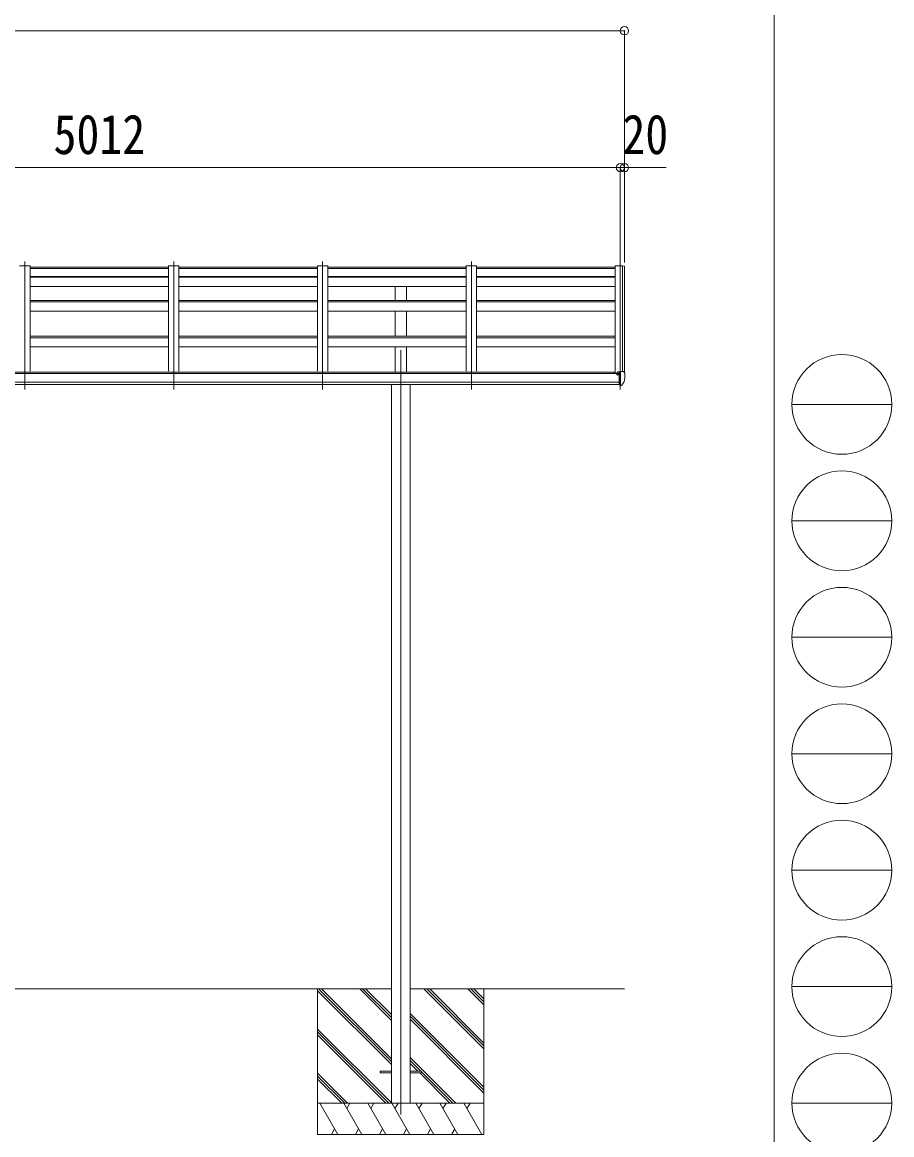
# Model space of a CAD drawing. Units: millimetres at full size, sheet at 1:40. Extents: x -11181 to 11305, y -7804 to 7716.
# Drawn here: x 7123 to 11305, y -4956 to 394 of the extents above; entities that cross this region are included whole.
import ezdxf
from ezdxf.enums import TextEntityAlignment as Align

# ---------------------------------------------------------------- set-up
doc = ezdxf.new("R2010")
doc.units = ezdxf.units.MM
doc.header["$LTSCALE"] = 40
doc.header["$PDMODE"] = 32
doc.header["$PDSIZE"] = 40
for name, color, linetype, lineweight in [('0-0_0', 7, 'Continuous', 9), ('0-1_本体', 4, 'Continuous', 9), ('0-2_部品', 7, 'Continuous', 9), ('0-8_PARTS2', 2, 'Continuous', 9), ('0-A_寸法', 6, 'Continuous', 9), ('F-0_240', 7, 'Continuous', 9)]:
    doc.layers.add(name, color=color, linetype=linetype, lineweight=lineweight)
doc.styles.add('ＭＳ ゴシック', font='')
doc.styles.get('ＭＳ ゴシック').set_extended_font_data('MS Gothic')

msp = doc.modelspace()

# ---------------------------------------------------------------- linework, layer by layer
at = {"layer": '0-0_0'}
for p, q in [((8898.26, -4254.08), (6088.66, -4254.08)), ((8543.46, -4254.08), (8543.46, -4954.08)), ((8898.26, -4618.39), (8543.46, -4263.59)), ((8898.26, -4604.25), (8548.09, -4254.08)), ((8898.26, -4590.11), (8562.23, -4254.08)), ((8898.26, -4406.26), (8746.08, -4254.08)), ((8898.26, -4392.12), (8760.22, -4254.08)), ((8898.26, -4377.97), (8774.36, -4254.08)), ((10019.46, -4254.08), (8988.66, -4254.08)), ((9343.46, -4543.09), (9054.44, -4254.08)), ((9343.46, -4528.95), (9068.59, -4254.08)), ((9343.46, -4514.81), (9082.73, -4254.08)), ((9343.46, -4330.96), (9266.58, -4254.08)), ((9343.46, -4316.82), (9280.72, -4254.08)), ((9343.46, -4302.68), (9294.86, -4254.08)), ((9343.46, -4254.08), (9343.46, -4954.08)), ((9343.46, -4726.94), (8988.66, -4372.14)), ((9343.46, -4741.08), (8988.66, -4386.28)), ((9343.46, -4755.22), (8988.66, -4400.42)), ((8898.26, -4802.24), (8543.46, -4447.44)), ((8885.96, -4804.08), (8543.46, -4461.58)), ((8871.81, -4804.08), (8543.46, -4475.72)), ((9208.47, -4804.08), (8988.66, -4584.27)), ((9039.81, -4649.57), (8988.66, -4598.41)), ((9025.67, -4649.57), (8988.66, -4612.56)), ((9194.33, -4804.08), (9043.46, -4653.21)), ((8687.97, -4804.08), (8543.46, -4659.57)), ((8673.83, -4804.08), (8543.46, -4673.71)), ((8659.68, -4804.08), (8543.46, -4687.86)), ((9180.18, -4804.08), (9034.67, -4658.57)), ((8543.46, -4804.08), (9343.46, -4804.08)), ((8640.35, -4954.08), (8553.75, -4804.08)), ((8755.82, -4954.08), (8669.22, -4804.08)), ((8699.22, -4804.08), (8684.22, -4830.06)), ((8871.29, -4954.08), (8784.69, -4804.08)), ((8799.69, -4830.06), (8814.69, -4804.08)), ((8986.76, -4954.08), (8900.16, -4804.08)), ((8915.16, -4830.06), (8930.16, -4804.08)), ((9102.23, -4954.08), (9015.63, -4804.08)), ((9030.63, -4830.06), (9045.63, -4804.08)), ((9217.7, -4954.08), (9131.1, -4804.08)), ((9146.1, -4830.06), (9161.1, -4804.08)), ((9333.17, -4954.08), (9246.57, -4804.08)), ((9261.57, -4830.06), (9276.57, -4804.08)), ((9343.46, -4954.08), (8543.46, -4954.08)), ((8625.35, -4928.1), (8610.35, -4954.08)), ((8740.82, -4928.1), (8725.82, -4954.08)), ((8856.29, -4928.1), (8841.29, -4954.08)), ((8971.76, -4928.1), (8956.76, -4954.08)), ((9087.23, -4928.1), (9072.23, -4954.08)), ((9202.7, -4928.1), (9187.7, -4954.08))]:
    msp.add_line(p, q, dxfattribs=at)
at = {"layer": '0-1_本体'}
for p, q in [((7110.46, -777.84), (7160.46, -777.84)), ((7160.46, -777.84), (7160.46, -1284.46)), ((7160.46, -783.93), (7826.46, -783.93)), ((7826.46, -790.84), (7160.46, -790.84)), ((7826.46, -777.84), (7826.46, -1284.46)), ((7826.46, -777.84), (7876.46, -777.84)), ((7876.46, -777.84), (7876.46, -1284.46)), ((7876.46, -783.93), (8542.46, -783.93)), ((8542.46, -790.84), (7876.46, -790.84)), ((8542.46, -777.84), (8542.46, -1284.46)), ((8542.46, -777.84), (8592.46, -777.84)), ((8592.46, -777.84), (8592.46, -1284.46)), ((8592.46, -783.93), (9258.46, -783.93)), ((9258.46, -790.84), (8592.46, -790.84)), ((9258.46, -777.84), (9258.46, -1284.46)), ((9258.46, -777.84), (9308.46, -777.84)), ((9308.46, -777.84), (9308.46, -1284.46)), ((9308.46, -783.93), (9974.46, -783.93)), ((9974.46, -790.84), (9308.46, -790.84)), ((9974.46, -777.84), (9974.46, -1294.87)), ((10010.38, -778.05), (10009.76, -779.67)), ((10010.46, -777.93), (10010.46, -1284.69)), ((10018.51, -778.26), (10010.68, -777.85)), ((10019.45, -779.15), (10019.47, -1291.23)), ((7826.46, -828.64), (7160.46, -828.64)), ((7826.46, -831.75), (7160.46, -831.75)), ((8542.46, -828.64), (7876.46, -828.64)), ((8542.46, -831.75), (7876.46, -831.75)), ((9258.46, -828.64), (8592.46, -828.64)), ((9258.46, -831.75), (8592.46, -831.75)), ((9974.46, -828.64), (9308.46, -828.64)), ((9974.46, -831.75), (9308.46, -831.75)), ((7826.46, -876.4), (7160.46, -876.4)), ((8542.46, -876.4), (7876.46, -876.4)), ((9258.46, -876.4), (8592.46, -876.4)), ((8915.96, -943.31), (8915.96, -876.4)), ((8970.96, -943.31), (8970.96, -876.4)), ((9974.46, -876.4), (9308.46, -876.4)), ((7826.46, -944.65), (7160.46, -944.65)), ((7826.46, -950.84), (7160.46, -950.84)), ((8542.46, -944.65), (7876.46, -944.65)), ((8542.46, -950.84), (7876.46, -950.84)), ((9258.46, -944.65), (8592.46, -944.65)), ((9258.46, -950.84), (8592.46, -950.84)), ((9974.46, -944.65), (9308.46, -944.65)), ((9974.46, -950.84), (9308.46, -950.84)), ((7826.46, -994.65), (7160.46, -994.65)), ((8542.46, -994.65), (7876.46, -994.65)), ((9258.46, -994.65), (8592.46, -994.65)), ((8915.96, -1116.2), (8915.96, -994.65)), ((8970.96, -1116.2), (8970.96, -994.65)), ((9974.46, -994.65), (9308.46, -994.65)), ((7826.46, -1116.2), (7160.46, -1116.2)), ((7826.46, -1123.2), (7160.46, -1123.2)), ((8542.46, -1116.2), (7876.46, -1116.2)), ((8542.46, -1123.2), (7876.46, -1123.2)), ((9258.46, -1116.2), (8592.46, -1116.2)), ((9258.46, -1123.2), (8592.46, -1123.2)), ((9974.46, -1116.2), (9308.46, -1116.2)), ((9974.46, -1123.2), (9308.46, -1123.2)), ((7826.46, -1166.75), (7160.46, -1166.75)), ((8542.46, -1166.75), (7876.46, -1166.75)), ((9258.46, -1166.75), (8592.46, -1166.75)), ((8915.96, -1288.16), (8915.96, -1166.75)), ((8970.96, -1288.16), (8970.96, -1166.75)), ((9974.46, -1166.75), (9308.46, -1166.75)), ((4993.96, -1294.87), (9992.96, -1294.87)), ((9992.96, -1336.09), (4993.96, -1336.09)), ((5017.46, -1288.16), (9969.46, -1288.16)), ((9969.46, -1294.87), (9969.46, -1288.16)), ((4993.96, -1347.94), (9992.96, -1347.87)), ((8898.26, -1348.03), (8898.26, -4804.1)), ((8988.66, -1348.03), (8988.66, -4804.1))]:
    msp.add_line(p, q, dxfattribs=at)
msp.add_lwpolyline([(10009.76, -1284.69), (10009.76, -777.84), (9974.46, -777.84)], dxfattribs=at)
msp.add_circle((9985.49, -1299.6), 3, dxfattribs=at)
for centre, radius, start, end in [((10010.66, -778.15), 0.301, 87.13321, 158.93673), ((10018.46, -779.26), 1, 6.67014, 87)]:
    msp.add_arc(centre, radius, start, end, dxfattribs=at)
at = {"layer": '0-2_部品'}
for p, q in [((9983.16, -1290.53), (9983.16, -1294.86)), ((9998.16, -1289.36), (9984.16, -1289.42)), ((9987.66, -1289.41), (9987.66, -1287.51)), ((9988.16, -1299.59), (9987.86, -1299.59)), ((9988.69, -1299.59), (9988.16, -1299.59)), ((9988.48, -1287.09), (9998.16, -1286.37)), ((9993.16, -1294.41), (9999.66, -1294.01)), ((9998.16, -1285.59), (9999.66, -1285.59)), ((9998.16, -1285.59), (9998.16, -1291.76)), ((9999.66, -1353.18), (9999.66, -1284.68)), ((10007.28, -1351.37), (10017.03, -1335.99)), ((10014.75, -1285.25), (10018.82, -1291.05)), ((10021.66, -1294.05), (10021.66, -1294.68)), ((9993.16, -1349.98), (9998.66, -1349.98)), ((9999.16, -1350.98), (9998.66, -1349.98)), ((9999.66, -1350.98), (9999.16, -1350.98)), ((10001.16, -1353.09), (9999.66, -1353.18)), ((10001.16, -1353.09), (10004.87, -1352.86))]:
    msp.add_line(p, q, dxfattribs=at)
at = {"layer": '0-2_部品', "color": 4}
for p, q in [((8843.66, -4649.57), (8843.66, -4658.57)), ((8898.66, -4649.57), (8843.66, -4649.57)), ((9043.66, -4649.57), (8988.66, -4649.57)), ((9043.66, -4649.57), (9043.66, -4658.57)), ((8898.66, -4658.57), (8843.66, -4658.57)), ((9043.66, -4658.57), (8988.66, -4658.57))]:
    msp.add_line(p, q, dxfattribs=at)
at = {"layer": '0-2_部品'}
for points in [[(9983.16, -1297.98), (9983.16, -1299.59), (9982.69, -1299.59)], [(9987.86, -1298.41), (9987.86, -1299.59), (9983.16, -1299.59)], [(9988.48, -1287.09), (9988.32, -1287.11), (9988.16, -1287.14), (9988.02, -1287.19), (9987.89, -1287.24), (9987.79, -1287.3), (9987.72, -1287.36), (9987.67, -1287.44), (9987.66, -1287.51)], [(9993.16, -1349.98), (9993.16, -1291.76), (9998.16, -1291.76)], [(9999.66, -1284.68), (10011.66, -1284.68), (10013.99, -1284.82)], [(9999.66, -1339.29), (9996.5, -1338.88), (9993.16, -1338.45)]]:
    msp.add_lwpolyline(points, dxfattribs=at)
for centre, radius, start, end in [((9985.66, -1299.59), 2.5, 28.35764, 180), ((9985.66, -1299.59), 2.5, 0, 28.35764), ((10013.93, -1285.82), 1, 35, 86.5), ((10014.43, -1334.49), 3, 330, 348.16652), ((9829.17, -1294.68), 192.49, 347.8767, 359.9992), ((10018.66, -1294.05), 3, 0, 87), ((10004.68, -1349.87), 3, 273.5, 330)]:
    msp.add_arc(centre, radius, start, end, dxfattribs=at)
msp.add_ellipse((9984.16, -1290.52), major_axis=(0.02, 1.1), ratio=0.906239, start_param=0.0206394, end_param=1.5914357, dxfattribs=at)
at = {"layer": '0-8_PARTS2'}
for p, q in [((7135.46, -757.1), (7135.46, -1371.29)), ((7851.46, -757.1), (7851.46, -1371.29)), ((8567.46, -757.1), (8567.46, -1371.29)), ((9283.46, -757.1), (9283.46, -1371.29)), ((9999.46, -757.1), (9999.46, -1371.29)), ((8943.46, -1182.48), (8943.46, -4857.71))]:
    msp.add_line(p, q, dxfattribs=at)
at = {"layer": '0-A_寸法'}
for p, q in [((-44.53, 353.03), (10019.45, 353.03)), ((10019.45, 353.03), (10019.45, -305.07)), ((9999.45, -305.07), (4987.46, -305.07)), ((9999.45, -305.07), (9999.45, -760.64)), ((9999.45, -305.07), (9999.45, -760.64)), ((9999.45, -305.07), (10019.45, -305.07)), ((10019.45, -305.07), (10019.45, -760.64)), ((10019.45, -305.07), (10219.45, -305.07))]:
    msp.add_line(p, q, dxfattribs=at)
for p in [(10019.45, 353.03), (9999.45, -305.07), (10019.45, -305.07)]:
    msp.add_point(p, dxfattribs=at)
at = {"layer": 'F-0_240', "color": 5}
msp.add_line((10739.39, 7716.46), (10739.39, -7803.54), dxfattribs=at)
at = {"layer": 'F-0_240', "color": 4}
for p, q in [((10824.88, -1443.54), (11304.88, -1443.54)), ((10824.88, -2003.54), (11304.88, -2003.54)), ((10824.88, -2563.54), (11304.88, -2563.54)), ((10824.88, -3123.54), (11304.88, -3123.54)), ((10824.88, -3683.54), (11304.88, -3683.54)), ((10824.88, -4243.54), (11304.88, -4243.54)), ((10824.88, -4803.54), (11304.88, -4803.54))]:
    msp.add_line(p, q, dxfattribs=at)
for centre in [(11064.88, -1443.54), (11064.88, -2003.54), (11064.88, -2563.54), (11064.88, -3123.54), (11064.88, -3683.54), (11064.88, -4243.54), (11064.88, -4803.54)]:
    msp.add_circle(centre, 240, dxfattribs=at)

# ---------------------------------------------------------------- texts
at = {"layer": '0-A_寸法', "color": 7, "style": 'ＭＳ ゴシック', "width": 0.85}
for s, p in [('5012', (7273.46, -297.07)), ('20', (10009.45, -297.07))]:
    msp.add_text(s, height=190.6, dxfattribs=at).set_placement(p, align=Align.BOTTOM_LEFT)

doc.saveas('drawing.dxf')
